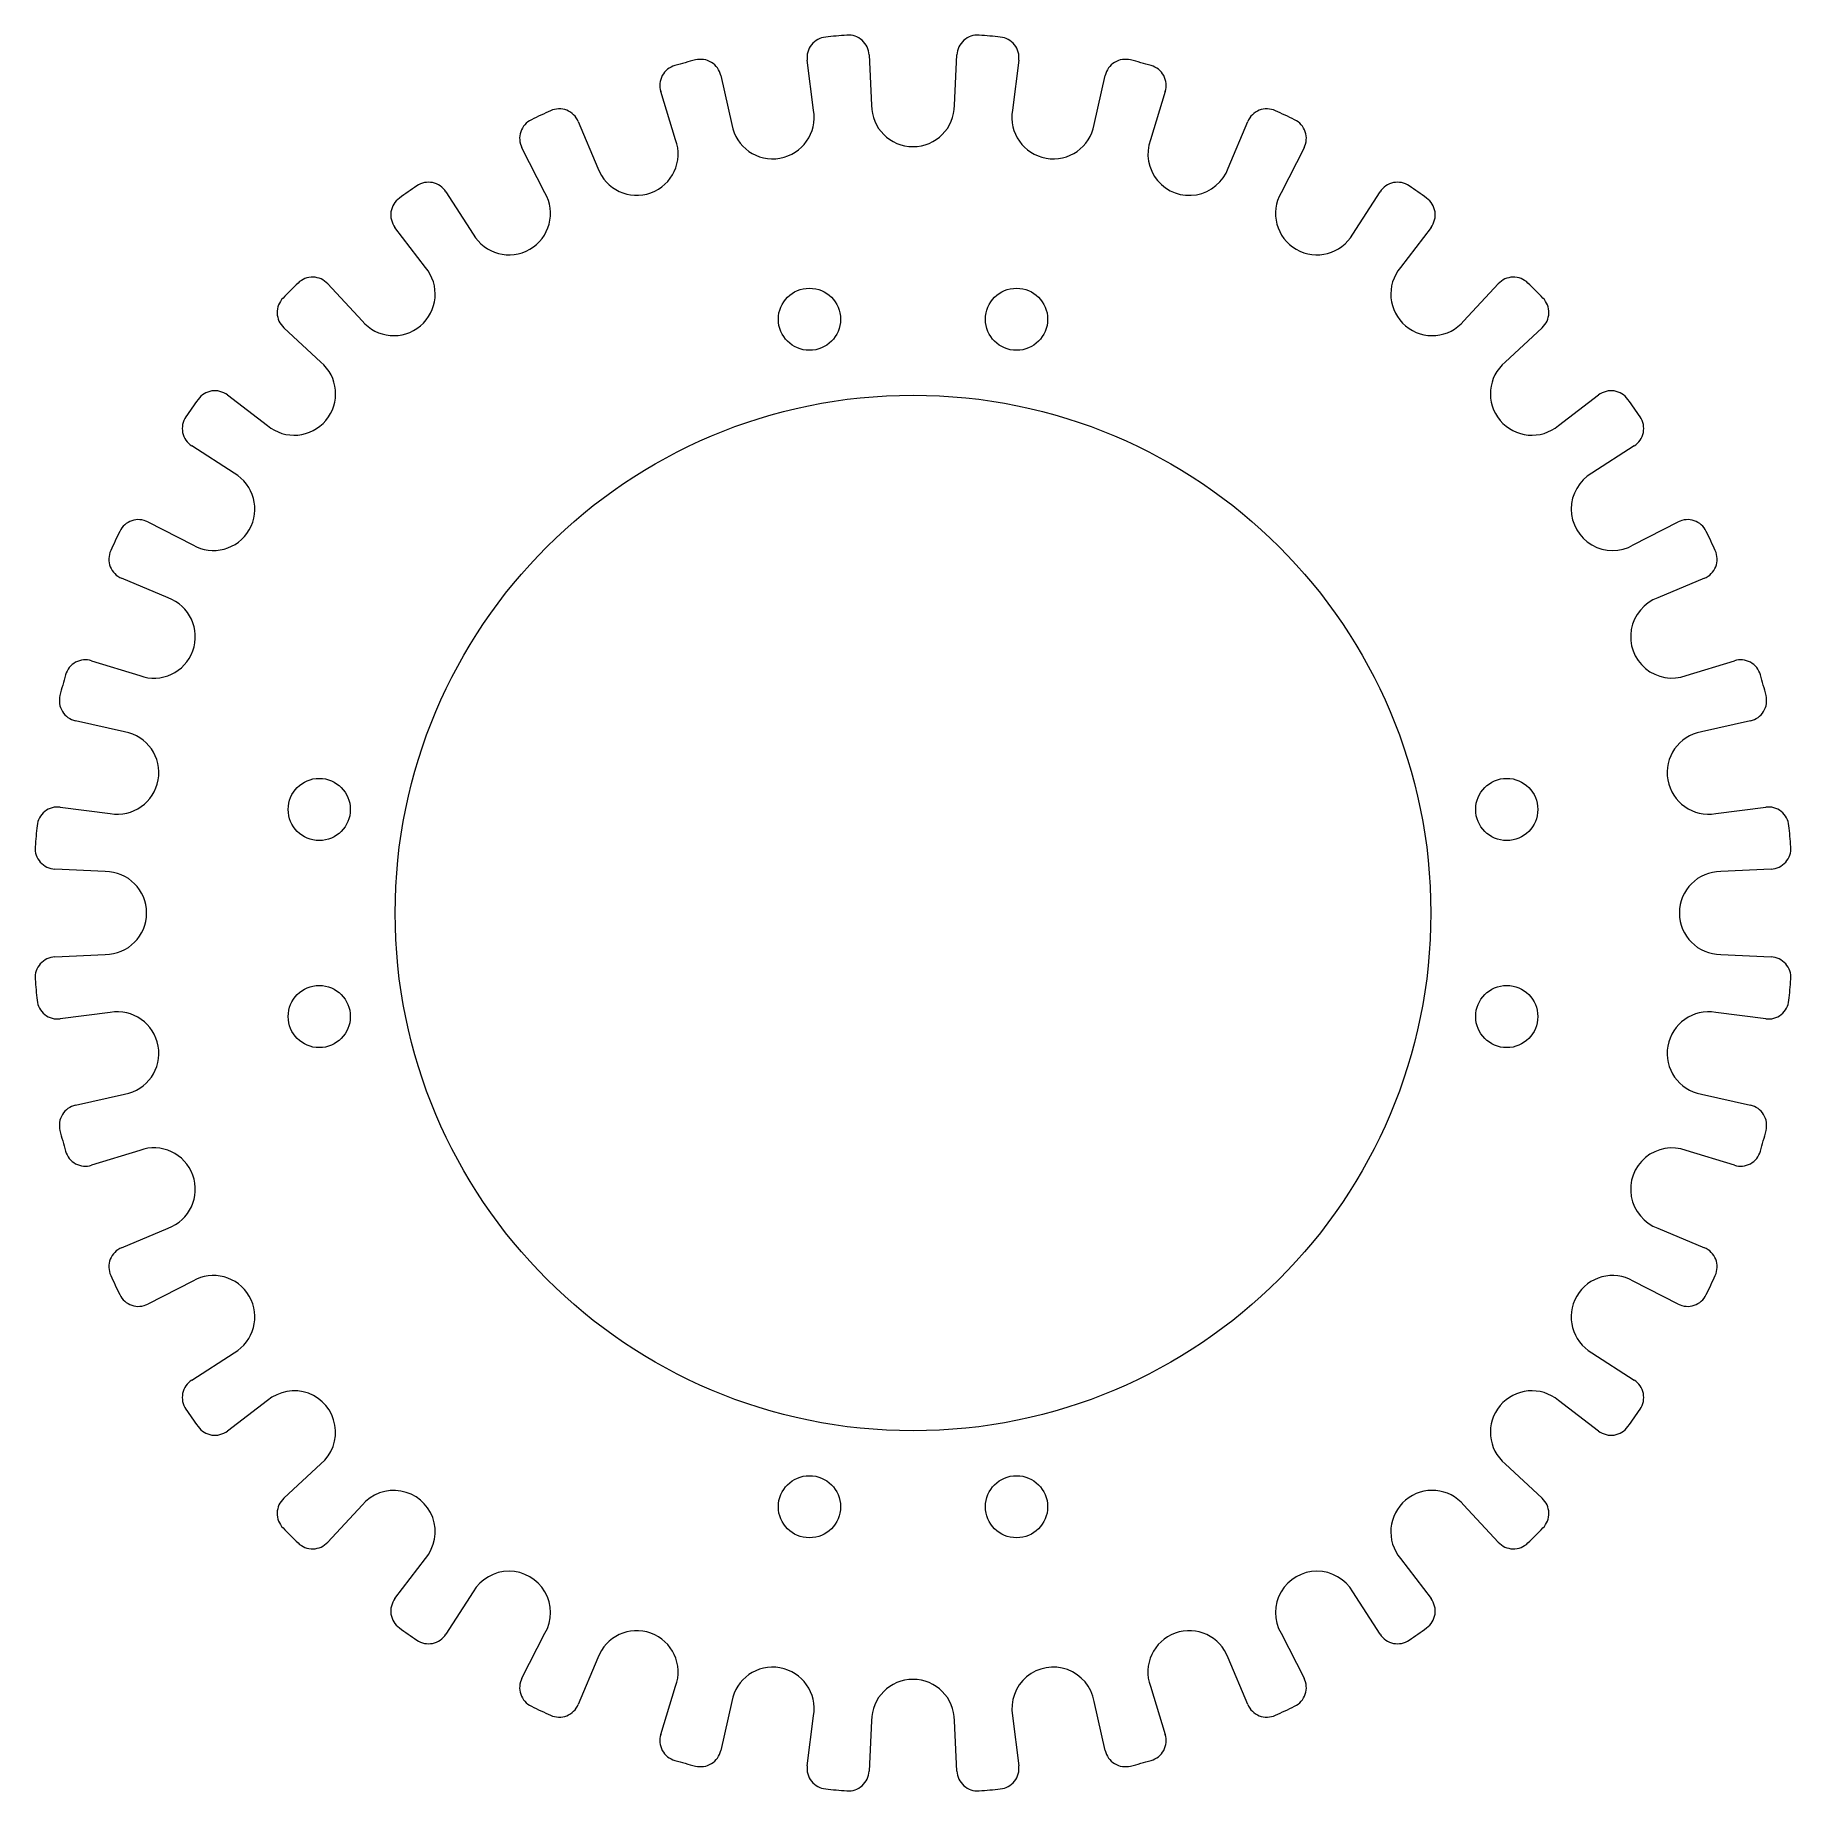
# Model space of a CAD drawing. Header units: millimetres. Extents: x -42.4 to 42.4, y -42.4 to 42.4.
import ezdxf

# ---------------------------------------------------------------- set-up
doc = ezdxf.new("R2010")
doc.units = ezdxf.units.MM

msp = doc.modelspace()

# ---------------------------------------------------------------- linework, layer by layer
at = {"color": 7, "linetype": 'Continuous', "lineweight": 15}
for p, q in [((-4.803, 38.755), (-5.109, 41.17)), ((-2.118, 41.431), (-2, 39)), ((2, 39), (2.118, 41.431)), ((5.109, 41.17), (4.803, 38.755)), ((-9.28, 40.434), (-8.742, 38.06)), ((8.742, 38.06), (9.28, 40.434)), ((-11.459, 37.332), (-12.18, 39.657)), ((12.18, 39.657), (11.459, 37.332)), ((-16.161, 38.208), (-15.218, 35.964)), ((15.218, 35.964), (16.161, 38.208)), ((-17.768, 34.775), (-18.881, 36.94)), ((18.881, 36.94), (17.768, 34.775)), ((-22.55, 34.822), (-21.232, 32.775)), ((21.232, 32.775), (22.55, 34.822)), ((-23.537, 31.161), (-25.009, 33.1)), ((25.009, 33.1), (23.537, 31.161)), ((-28.254, 30.377), (-26.601, 28.59)), ((26.601, 28.59), (28.254, 30.377)), ((-28.59, 26.601), (-30.377, 28.254)), ((30.377, 28.254), (28.59, 26.601)), ((-33.1, 25.009), (-31.161, 23.537)), ((31.161, 23.537), (33.1, 25.009)), ((-32.775, 21.232), (-34.822, 22.55)), ((34.822, 22.55), (32.775, 21.232)), ((-36.94, 18.881), (-34.775, 17.768)), ((34.775, 17.768), (36.94, 18.881)), ((-35.964, 15.218), (-38.208, 16.161)), ((38.208, 16.161), (35.964, 15.218)), ((-39.657, 12.18), (-37.332, 11.459)), ((37.332, 11.459), (39.657, 12.18)), ((-38.06, 8.742), (-40.434, 9.28)), ((40.434, 9.28), (38.06, 8.742)), ((-41.17, 5.109), (-38.755, 4.803)), ((38.755, 4.803), (41.17, 5.109)), ((-39, 2), (-41.431, 2.118)), ((41.431, 2.118), (39, 2)), ((-41.431, -2.118), (-39, -2)), ((39, -2), (41.431, -2.118)), ((-38.755, -4.803), (-41.17, -5.109)), ((41.17, -5.109), (38.755, -4.803)), ((-40.434, -9.28), (-38.06, -8.742)), ((38.06, -8.742), (40.434, -9.28)), ((-37.332, -11.459), (-39.657, -12.18)), ((39.657, -12.18), (37.332, -11.459)), ((-38.208, -16.161), (-35.964, -15.218)), ((35.964, -15.218), (38.208, -16.161)), ((-34.775, -17.768), (-36.94, -18.881)), ((36.94, -18.881), (34.775, -17.768)), ((-34.822, -22.55), (-32.775, -21.232)), ((32.775, -21.232), (34.822, -22.55)), ((-31.161, -23.537), (-33.1, -25.009)), ((33.1, -25.009), (31.161, -23.537)), ((-30.377, -28.254), (-28.59, -26.601)), ((28.59, -26.601), (30.377, -28.254)), ((-26.601, -28.59), (-28.254, -30.377)), ((28.254, -30.377), (26.601, -28.59)), ((-25.009, -33.1), (-23.537, -31.161)), ((23.537, -31.161), (25.009, -33.1)), ((-21.232, -32.775), (-22.55, -34.822)), ((22.55, -34.822), (21.232, -32.775)), ((-18.881, -36.94), (-17.768, -34.775)), ((17.768, -34.775), (18.881, -36.94)), ((-15.218, -35.964), (-16.161, -38.208)), ((16.161, -38.208), (15.218, -35.964)), ((-12.18, -39.657), (-11.459, -37.332)), ((-8.742, -38.06), (-9.28, -40.434)), ((9.28, -40.434), (8.742, -38.06)), ((11.459, -37.332), (12.18, -39.657)), ((-5.109, -41.17), (-4.803, -38.755)), ((4.803, -38.755), (5.109, -41.17)), ((-2, -39), (-2.118, -41.431)), ((2.118, -41.431), (2, -39))]:
    msp.add_line(p, q, dxfattribs=at)
for centre, radius in [((-5, 28.665), 1.5), ((5, 28.665), 1.5), ((0, 0), 25), ((-28.665, 5), 1.5), ((28.665, 5), 1.5), ((-28.665, -5), 1.5), ((28.665, -5), 1.5), ((-5, -28.665), 1.5), ((5, -28.665), 1.5)]:
    msp.add_circle(centre, radius, dxfattribs=at)
for centre, radius, start, end in [((-4.117, 41.295), 1, 95.69281, 187.22173), ((0, 0), 42.5, 94.30719, 95.69281), ((-3.117, 41.383), 1, 2.77827, 94.30719), ((3.117, 41.383), 1, 85.69281, 177.22173), ((0, 0), 42.5, 84.30719, 85.69281), ((4.117, 41.295), 1, 352.77827, 84.30719), ((-11.225, 39.953), 1, 105.69281, 197.22173), ((0, 0), 42.5, 104.30719, 105.69281), ((-10.256, 40.213), 1, 12.77827, 104.30719), ((10.256, 40.213), 1, 75.69281, 167.22173), ((0, 0), 42.5, 74.30719, 75.69281), ((11.225, 39.953), 1, 342.77827, 74.30719), ((0, 39), 2, 180, 0), ((-17.992, 37.397), 1, 115.69281, 207.22173), ((0, 0), 42.5, 114.30719, 115.69281), ((-17.083, 37.821), 1, 22.77827, 114.30719), ((-6.772, 38.408), 2, 190, 10), ((6.772, 38.408), 2, 170, 350), ((17.083, 37.821), 1, 65.69281, 157.22173), ((0, 0), 42.5, 64.30719, 65.69281), ((17.992, 37.397), 1, 332.77827, 64.30719), ((-13.339, 36.648), 2, 200, 20), ((13.339, 36.648), 2, 160, 340), ((0, 0), 42.5, 124.30719, 125.69281), ((-23.391, 34.28), 1, 32.77827, 124.30719), ((-19.5, 33.775), 2, 210, 30), ((19.5, 33.775), 2, 150, 330), ((23.391, 34.28), 1, 55.69281, 147.22173), ((0, 0), 42.5, 54.30719, 55.69281), ((-24.213, 33.705), 1, 125.69281, 217.22173), ((24.213, 33.705), 1, 322.77827, 54.30719), ((-28.988, 29.698), 1, 42.77827, 134.30719), ((-25.069, 29.876), 2, 220, 40), ((25.069, 29.876), 2, 140, 320), ((28.988, 29.698), 1, 45.69281, 137.22173), ((-29.698, 28.988), 1, 135.69281, 227.22173), ((0, 0), 42.5, 134.30719, 135.69281), ((0, 0), 42.5, 44.30719, 45.69281), ((29.698, 28.988), 1, 312.77827, 44.30719), ((-29.876, 25.069), 2, 230, 50), ((29.876, 25.069), 2, 130, 310), ((0, 0), 42.5, 144.30719, 145.69281), ((-33.705, 24.213), 1, 52.77827, 144.30719), ((33.705, 24.213), 1, 35.69281, 127.22173), ((0, 0), 42.5, 34.30719, 35.69281), ((-34.28, 23.391), 1, 145.69281, 237.22173), ((34.28, 23.391), 1, 302.77827, 34.30719), ((-33.775, 19.5), 2, 240, 60), ((33.775, 19.5), 2, 120, 300), ((-37.397, 17.992), 1, 62.77827, 154.30719), ((37.397, 17.992), 1, 25.69281, 117.22173), ((0, 0), 42.5, 154.30719, 155.69281), ((0, 0), 42.5, 24.30719, 25.69281), ((-37.821, 17.083), 1, 155.69281, 247.22173), ((37.821, 17.083), 1, 292.77827, 24.30719), ((-36.648, 13.339), 2, 250, 70), ((36.648, 13.339), 2, 110, 290), ((-39.953, 11.225), 1, 72.77827, 164.30719), ((39.953, 11.225), 1, 15.69281, 107.22173), ((0, 0), 42.5, 164.30719, 165.69281), ((0, 0), 42.5, 14.30719, 15.69281), ((-40.213, 10.256), 1, 165.69281, 257.22173), ((40.213, 10.256), 1, 282.77827, 14.30719), ((-38.408, 6.772), 2, 260, 80), ((38.408, 6.772), 2, 100, 280), ((-41.295, 4.117), 1, 82.77827, 174.30719), ((41.295, 4.117), 1, 5.69281, 97.22173), ((0, 0), 42.5, 174.30719, 175.69281), ((0, 0), 42.5, 4.30719, 5.69281), ((-41.383, 3.117), 1, 175.69281, 267.22173), ((41.383, 3.117), 1, 272.77827, 4.30719), ((-39, 0), 2, 270, 90), ((39, 0), 2, 90, 270), ((-41.383, -3.117), 1, 92.77827, 184.30719), ((41.383, -3.117), 1, 355.69281, 87.22173), ((0, 0), 42.5, 184.30719, 185.69281), ((0, 0), 42.5, 354.30719, 355.69281), ((-41.295, -4.117), 1, 185.69281, 277.22173), ((41.295, -4.117), 1, 262.77827, 354.30719), ((-38.408, -6.772), 2, 280, 100), ((38.408, -6.772), 2, 80, 260), ((-40.213, -10.256), 1, 102.77827, 194.30719), ((40.213, -10.256), 1, 345.69281, 77.22173), ((0, 0), 42.5, 194.30719, 195.69281), ((0, 0), 42.5, 344.30719, 345.69281), ((-39.953, -11.225), 1, 195.69281, 287.22173), ((-36.648, -13.339), 2, 290, 110), ((36.648, -13.339), 2, 70, 250), ((39.953, -11.225), 1, 252.77827, 344.30719), ((-37.821, -17.083), 1, 112.77827, 204.30719), ((37.821, -17.083), 1, 335.69281, 67.22173), ((0, 0), 42.5, 204.30719, 205.69281), ((-33.775, -19.5), 2, 300, 120), ((33.775, -19.5), 2, 60, 240), ((0, 0), 42.5, 334.30719, 335.69281), ((-37.397, -17.992), 1, 205.69281, 297.22173), ((37.397, -17.992), 1, 242.77827, 334.30719), ((-34.28, -23.391), 1, 122.77827, 214.30719), ((34.28, -23.391), 1, 325.69281, 57.22173), ((-29.876, -25.069), 2, 310, 130), ((29.876, -25.069), 2, 50, 230), ((0, 0), 42.5, 214.30719, 215.69281), ((0, 0), 42.5, 324.30719, 325.69281), ((-33.705, -24.213), 1, 215.69281, 307.22173), ((33.705, -24.213), 1, 232.77827, 324.30719), ((-25.069, -29.876), 2, 320, 140), ((25.069, -29.876), 2, 40, 220), ((-29.698, -28.988), 1, 132.77827, 224.30719), ((29.698, -28.988), 1, 315.69281, 47.22173), ((0, 0), 42.5, 224.30719, 225.69281), ((-28.988, -29.698), 1, 225.69281, 317.22173), ((28.988, -29.698), 1, 222.77827, 314.30719), ((0, 0), 42.5, 314.30719, 315.69281), ((-19.5, -33.775), 2, 330, 150), ((19.5, -33.775), 2, 30, 210), ((-24.213, -33.705), 1, 142.77827, 234.30719), ((24.213, -33.705), 1, 305.69281, 37.22173), ((0, 0), 42.5, 234.30719, 235.69281), ((-13.339, -36.648), 2, 340, 160), ((13.339, -36.648), 2, 20, 200), ((0, 0), 42.5, 304.30719, 305.69281), ((-23.391, -34.28), 1, 235.69281, 327.22173), ((23.391, -34.28), 1, 212.77827, 304.30719), ((-6.772, -38.408), 2, 350, 170), ((6.772, -38.408), 2, 10, 190), ((-17.992, -37.397), 1, 152.77827, 244.30719), ((0, -39), 2, 0, 180), ((17.992, -37.397), 1, 295.69281, 27.22173), ((0, 0), 42.5, 244.30719, 245.69281), ((-17.083, -37.821), 1, 245.69281, 337.22173), ((17.083, -37.821), 1, 202.77827, 294.30719), ((0, 0), 42.5, 294.30719, 295.69281), ((-11.225, -39.953), 1, 162.77827, 254.30719), ((11.225, -39.953), 1, 285.69281, 17.22173), ((-10.256, -40.213), 1, 255.69281, 347.22173), ((10.256, -40.213), 1, 192.77827, 284.30719), ((0, 0), 42.5, 254.30719, 255.69281), ((-4.117, -41.295), 1, 172.77827, 264.30719), ((-3.117, -41.383), 1, 265.69281, 357.22173), ((3.117, -41.383), 1, 182.77827, 274.30719), ((4.117, -41.295), 1, 275.69281, 7.22173), ((0, 0), 42.5, 284.30719, 285.69281), ((0, 0), 42.5, 264.30719, 265.69281), ((0, 0), 42.5, 274.30719, 275.69281)]:
    msp.add_arc(centre, radius, start, end, dxfattribs=at)

doc.saveas('drawing.dxf')
